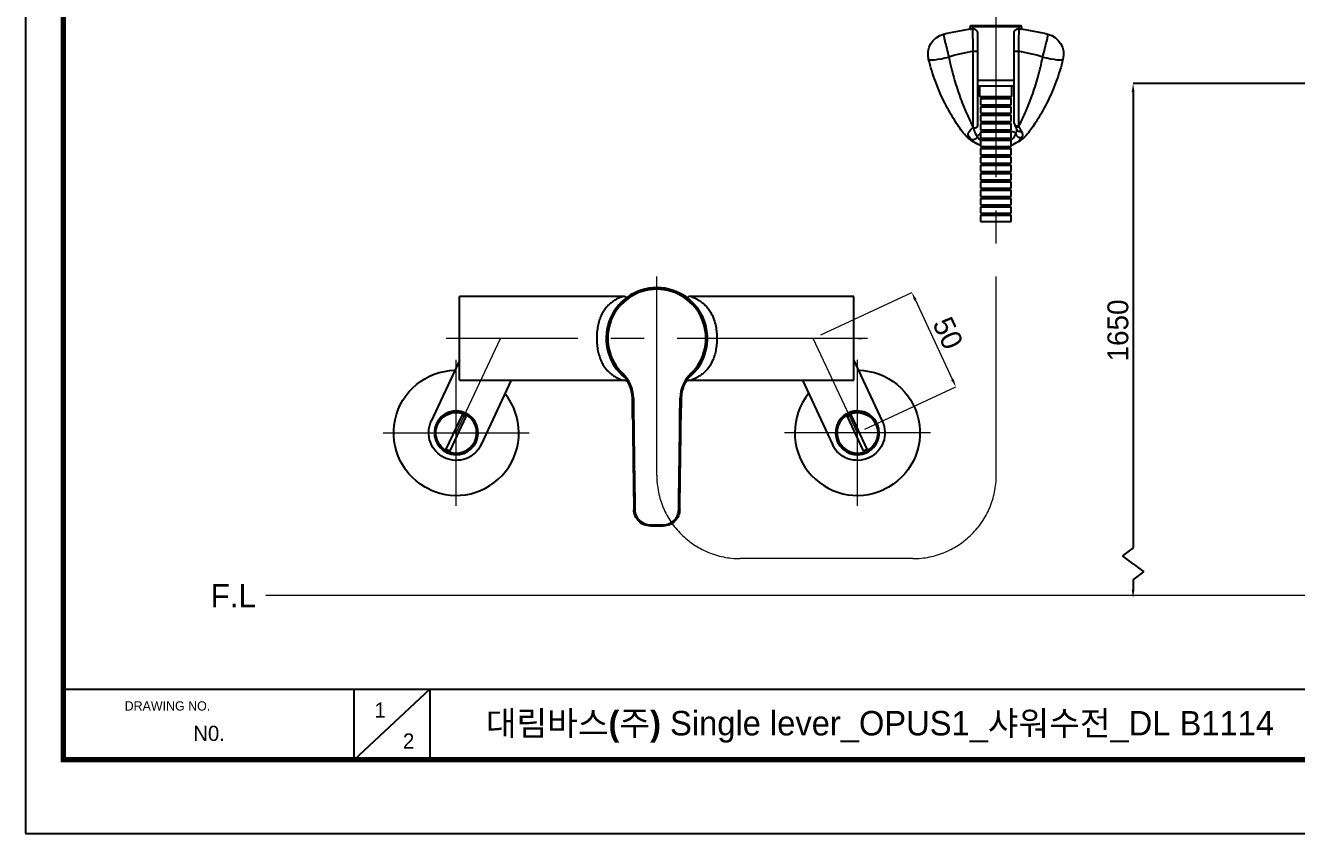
# Model space of a CAD drawing. Extents: x 7920 to 9049, y 0 to 827.
# Drawn here: x 7920 to 8530, y 0 to 388 of the extents above; entities that cross this region are included whole.
import ezdxf

# ---------------------------------------------------------------- set-up
doc = ezdxf.new("R2010")
doc.units = 0
doc.header["$LTSCALE"] = 10
doc.header["$MEASUREMENT"] = 0
doc.header["$PDMODE"] = 3
doc.header["$PDSIZE"] = -10
doc.linetypes.add('CENTER2', pattern=[28.575, 19.05, -3.175, 3.175, -3.175])
doc.layers.get('0').update_dxf_attribs({"linetype": 'CONTINUOUS'})
doc.layers.get('DEFPOINTS').update_dxf_attribs({"linetype": 'CONTINUOUS'})
doc.layers.add('1', color=7, linetype='CONTINUOUS')
doc.layers.add('Cneter', color=1, linetype='CENTER2', lineweight=13)
doc.layers.add('치수선', color=7, linetype='CONTINUOUS', lineweight=20)
doc.styles.add('Daelim Dimension', font='')
doc.styles.get('Daelim Dimension').set_extended_font_data('나눔고딕')
doc.dimstyles.new('DEFAULT', dxfattribs={"dimscale": 2, "dimtxt": 2, "dimasz": 2, "dimexe": 0, "dimexo": 2, "dimgap": 1, "dimtad": 1, "dimdec": 1, "dimzin": 9, "dimdsep": 46, "dimtxsty": 'Daelim Dimension', "dimcen": 0.5, "dimclrd": 5, "dimclre": 5, "dimclrt": 256, "dimadec": 1, "dimazin": 0, "dimtfac": 1, "dimtdec": 1, "dimtix": 1, "dimtmove": 0, "dimatfit": 3, "dimfxl": 1, "dimtolj": 1, "dimtzin": 1, "dimlwd": 9, "dimlwe": 9, "dimarcsym": 0})

# ---------------------------------------------------------------- blocks, each defined once
blk = doc.blocks.new('*D8')
at = {"color": 5, "lineweight": 9, "ltscale": 0.5, "transparency": 16777216}
for p, q in [((8301.65, 239.19), (8345.26, 259.52)), ((8364.7, 217.83), (8346.95, 255.9)), ((8322.78, 193.87), (8366.39, 214.21))]:
    blk.add_line(p, q, dxfattribs=at)
at = {"color": 5, "ltscale": 0.5, "transparency": 16777216}
for points in [[(8347.55, 256.18), (8346.35, 255.61), (8345.26, 259.52)], [(8365.3, 218.11), (8364.1, 217.55), (8366.39, 214.21)]]:
    blk.add_solid(points, dxfattribs=at)
at = {"layer": 'DEFPOINTS', "color": 0, "ltscale": 0.5, "transparency": 16777216}
for p in [(8345.26, 259.52), (8298.03, 237.5), (8319.16, 192.18)]:
    blk.add_point(p, dxfattribs=at)
at = {"color": 7, "ltscale": 0.5, "transparency": 16777216, "insert": (8362.56, 240), "char_height": 10, "attachment_point": 5, "rotation": 295, "style": 'Daelim Dimension'}
blk.add_mtext('\\A1;50', dxfattribs=at)

msp = doc.modelspace()

# ---------------------------------------------------------------- linework, layer by layer
at = {"color": 5, "ltscale": 0.5}
for p, q in [((8664.01, 359.71), (8451.33, 359.71)), ((8451.33, 355.71), (8451.33, 137.05)), ((8451.33, 137.05), (8446.22, 133.21)), ((8451.33, 129.38), (8446.22, 133.21)), ((8451.33, 129.38), (8456.43, 125.54)), ((8451.33, 121.7), (8456.43, 125.54)), ((8451.33, 121.7), (8451.33, 117.03))]:
    msp.add_line(p, q, dxfattribs=at)
at = {"color": 5}
msp.add_line((7938.53, 69.28), (8847.12, 69.28), dxfattribs=at)
at = {"color": 5, "ltscale": 40}
for p, q in [((8077.8, 69.28), (8077.8, 35.27)), ((8077.8, 69.28), (8077.8, 35.27)), ((8114.19, 69.28), (8077.8, 35.27)), ((8114.19, 69.28), (8077.8, 35.27)), ((8114.19, 69.28), (8114.19, 35.27)), ((8114.19, 69.28), (8114.19, 35.27))]:
    msp.add_line(p, q, dxfattribs=at)
at = {"ltscale": 0.5}
msp.add_lwpolyline([(7920.38, 0), (9048.78, 0), (9048.78, 826.8), (7920.38, 826.8)], close=True, dxfattribs=at)
at = {"color": 5, "linetype": 'ByBlock', "lineweight": 200, "const_width": 2.6}
msp.add_lwpolyline([(7938.53, 35.4), (9030.53, 35.4), (9030.53, 807.6), (7938.53, 807.6)], close=True, dxfattribs=at)
at = {"color": 5, "ltscale": 0.5}
for points in [[(8450.66, 355.71), (8451.99, 355.71), (8451.33, 359.71)], [(8450.66, 117.03), (8451.99, 117.03), (8451.33, 113.03)]]:
    msp.add_solid(points, dxfattribs=at)
at = {"layer": '1', "color": 7, "linetype": 'Continuous'}
for p, q in [((8373.52, 387.56), (8373.05, 387.06)), ((8373.05, 387.06), (8373.14, 385.76)), ((8373.05, 387.06), (8385.52, 387.06)), ((8373.52, 387.56), (8385.52, 387.56)), ((8385.52, 387.56), (8397.52, 387.56)), ((8385.52, 387.06), (8397.98, 387.06)), ((8397.98, 387.06), (8397.52, 387.56)), ((8397.89, 385.76), (8397.98, 387.06)), ((8374.72, 338.72), (8374.72, 375.15)), ((8376.72, 375.3), (8376.72, 340.39)), ((8394.32, 340.7), (8394.32, 375.3)), ((8396.32, 375.15), (8396.32, 339.31)), ((8376.71, 361.36), (8385.52, 361.36)), ((8385.52, 361.36), (8394.32, 361.36)), ((8377.77, 358.56), (8377.77, 353.56)), ((8377.77, 353.56), (8385.52, 353.56)), ((8379.52, 353.56), (8379.52, 352.56)), ((8385.52, 353.56), (8393.27, 353.56)), ((8391.52, 352.56), (8391.52, 353.56)), ((8393.27, 353.56), (8393.27, 358.56)), ((8378.22, 352.56), (8378.22, 349.56)), ((8378.22, 352.56), (8385.52, 352.56)), ((8378.22, 349.56), (8385.52, 349.56)), ((8378.22, 348.56), (8378.22, 345.56)), ((8378.22, 348.56), (8385.52, 348.56)), ((8379.52, 349.56), (8379.52, 348.56)), ((8385.52, 352.56), (8392.82, 352.56)), ((8385.52, 349.56), (8392.82, 349.56)), ((8385.52, 348.56), (8392.82, 348.56)), ((8391.52, 348.56), (8391.52, 349.56)), ((8392.82, 349.56), (8392.82, 352.56)), ((8392.82, 345.56), (8392.82, 348.56)), ((8378.22, 345.56), (8385.52, 345.56)), ((8378.22, 344.56), (8378.22, 341.56)), ((8378.22, 344.56), (8385.52, 344.56)), ((8378.22, 341.56), (8385.52, 341.56)), ((8379.52, 345.56), (8379.52, 344.56)), ((8379.52, 341.56), (8379.52, 340.56)), ((8385.52, 345.56), (8392.82, 345.56)), ((8385.52, 344.56), (8392.82, 344.56)), ((8385.52, 341.56), (8392.82, 341.56)), ((8391.52, 344.56), (8391.52, 345.56)), ((8391.52, 340.56), (8391.52, 341.56)), ((8392.82, 341.56), (8392.82, 344.56)), ((8378.22, 340.56), (8378.22, 337.56)), ((8378.22, 340.56), (8385.52, 340.56)), ((8378.22, 337.56), (8385.52, 337.56)), ((8378.22, 336.56), (8378.22, 333.56)), ((8378.22, 336.56), (8385.52, 336.56)), ((8379.52, 337.56), (8379.52, 336.56)), ((8385.52, 340.56), (8392.82, 340.56)), ((8385.52, 337.56), (8392.82, 337.56)), ((8385.52, 336.56), (8392.82, 336.56)), ((8391.52, 336.56), (8391.52, 337.56)), ((8392.82, 337.56), (8392.82, 340.56)), ((8392.82, 333.56), (8392.82, 336.56)), ((8378.22, 333.56), (8385.52, 333.56)), ((8378.22, 332.56), (8378.22, 329.56)), ((8378.22, 332.56), (8385.52, 332.56)), ((8378.22, 329.56), (8385.52, 329.56)), ((8379.52, 333.56), (8379.52, 332.56)), ((8379.52, 329.56), (8379.52, 328.56)), ((8385.52, 333.56), (8392.82, 333.56)), ((8385.52, 332.56), (8392.82, 332.56)), ((8385.52, 329.56), (8392.82, 329.56)), ((8391.52, 332.56), (8391.52, 333.56)), ((8391.52, 328.56), (8391.52, 329.56)), ((8392.82, 329.56), (8392.82, 332.56)), ((8378.22, 328.56), (8378.22, 325.56)), ((8378.22, 328.56), (8385.52, 328.56)), ((8378.22, 325.56), (8385.52, 325.56)), ((8378.22, 324.56), (8378.22, 321.56)), ((8378.22, 324.56), (8385.52, 324.56)), ((8379.52, 325.56), (8379.52, 324.56)), ((8385.52, 328.56), (8392.82, 328.56)), ((8385.52, 325.56), (8392.82, 325.56)), ((8385.52, 324.56), (8392.82, 324.56)), ((8391.52, 324.56), (8391.52, 325.56)), ((8392.82, 325.56), (8392.82, 328.56)), ((8392.82, 321.56), (8392.82, 324.56)), ((8378.22, 321.56), (8385.52, 321.56)), ((8378.22, 320.56), (8378.22, 317.56)), ((8378.22, 320.56), (8385.52, 320.56)), ((8378.22, 317.56), (8385.52, 317.56)), ((8379.52, 321.56), (8379.52, 320.56)), ((8379.52, 317.56), (8379.52, 316.56)), ((8385.52, 321.56), (8392.82, 321.56)), ((8385.52, 320.56), (8392.82, 320.56)), ((8385.52, 317.56), (8392.82, 317.56)), ((8391.52, 320.56), (8391.52, 321.56)), ((8391.52, 316.56), (8391.52, 317.56)), ((8392.82, 317.56), (8392.82, 320.56)), ((8378.22, 316.56), (8378.22, 313.56)), ((8378.22, 316.56), (8385.52, 316.56)), ((8378.22, 313.56), (8385.52, 313.56)), ((8378.22, 312.56), (8378.22, 309.56)), ((8378.22, 312.56), (8385.52, 312.56)), ((8379.52, 313.56), (8379.52, 312.56)), ((8385.52, 316.56), (8392.82, 316.56)), ((8385.52, 313.56), (8392.82, 313.56)), ((8385.52, 312.56), (8392.82, 312.56)), ((8391.52, 312.56), (8391.52, 313.56)), ((8392.82, 313.56), (8392.82, 316.56)), ((8392.82, 309.56), (8392.82, 312.56)), ((8378.22, 309.56), (8385.52, 309.56)), ((8378.22, 308.56), (8378.22, 305.56)), ((8378.22, 308.56), (8385.52, 308.56)), ((8378.22, 305.56), (8385.52, 305.56)), ((8379.52, 309.56), (8379.52, 308.56)), ((8379.52, 305.56), (8379.52, 304.56)), ((8385.52, 309.56), (8392.82, 309.56)), ((8385.52, 308.56), (8392.82, 308.56)), ((8385.52, 305.56), (8392.82, 305.56)), ((8391.52, 308.56), (8391.52, 309.56)), ((8391.52, 304.56), (8391.52, 305.56)), ((8392.82, 305.56), (8392.82, 308.56)), ((8378.22, 304.56), (8378.22, 301.56)), ((8378.22, 304.56), (8385.52, 304.56)), ((8378.22, 301.56), (8385.52, 301.56)), ((8378.22, 300.56), (8378.22, 297.56)), ((8378.22, 300.56), (8385.52, 300.56)), ((8379.52, 301.56), (8379.52, 300.56)), ((8385.52, 304.56), (8392.82, 304.56)), ((8385.52, 301.56), (8392.82, 301.56)), ((8385.52, 300.56), (8392.82, 300.56)), ((8391.52, 300.56), (8391.52, 301.56)), ((8392.82, 301.56), (8392.82, 304.56)), ((8392.82, 297.56), (8392.82, 300.56)), ((8378.22, 297.56), (8385.52, 297.56)), ((8378.22, 296.56), (8378.22, 293.56)), ((8378.22, 296.56), (8385.52, 296.56)), ((8378.22, 293.56), (8385.52, 293.56)), ((8379.52, 297.56), (8379.52, 296.56)), ((8385.52, 297.56), (8392.82, 297.56)), ((8385.52, 296.56), (8392.82, 296.56)), ((8385.52, 293.56), (8392.82, 293.56)), ((8391.52, 296.56), (8391.52, 297.56)), ((8392.82, 293.56), (8392.82, 296.56)), ((8206.43, 257.5), (8128.53, 257.5)), ((8128.53, 217.5), (8128.53, 257.5)), ((8317.53, 257.5), (8239.62, 257.5)), ((8317.53, 217.5), (8317.53, 257.5)), ((8128.53, 226.91), (8114.93, 197.76)), ((8317.53, 226.91), (8331.12, 197.76)), ((8128.53, 217.5), (8206.43, 217.5)), ((8153.27, 217.5), (8138.86, 186.6)), ((8239.62, 217.5), (8317.53, 217.5)), ((8292.79, 217.5), (8307.19, 186.6)), ((8211.43, 199.43), (8211.32, 208.83)), ((8211.82, 208.89), (8211.93, 199.5)), ((8234.12, 199.5), (8234.23, 208.89)), ((8234.73, 208.83), (8234.62, 199.43)), ((8131.12, 201.24), (8131.02, 201.02)), ((8131.12, 201.24), (8131.33, 201.7)), ((8314.93, 201.24), (8314.72, 201.7)), ((8314.93, 201.24), (8315.04, 201.02)), ((8122.14, 184.34), (8129.84, 200.87)), ((8123.95, 183.49), (8131.66, 200.02)), ((8130.76, 200.47), (8131.02, 201.02)), ((8322.11, 183.49), (8314.4, 200.02)), ((8315.29, 200.47), (8315.04, 201.02)), ((8323.92, 184.34), (8316.21, 200.87)), ((8122.67, 183.12), (8122.46, 182.67)), ((8122.67, 183.12), (8122.78, 183.34)), ((8123.03, 183.89), (8122.78, 183.34)), ((8323.02, 183.89), (8323.28, 183.34)), ((8323.38, 183.12), (8323.28, 183.34)), ((8323.38, 183.12), (8323.6, 182.67)), ((8234.41, 182.7), (8234.41, 182.71)), ((8219.94, 148.08), (8226.12, 148.08)), ((8219.94, 147.52), (8219.94, 148.08)), ((8219.94, 147.52), (8226.12, 147.52)), ((8226.12, 147.52), (8226.12, 148.08))]:
    msp.add_line(p, q, dxfattribs=at)
at = {"layer": '1', "color": 7, "linetype": 'Continuous', "extrusion": (0, 0, -1)}
for centre, radius, start, end in [((-8363.02, 373.71), 10, 346.03747, 75.5225), ((-8408.02, 373.71), 10, 104.4775, 193.96253), ((-8126.9, 192.18), 30, 294.99976, 88.89443), ((-8319.16, 192.18), 30, 91.10557, 245.00024), ((-8126.9, 192.18), 9.75, 294.99976, 114.99976), ((-8319.16, 192.18), 9.75, 65.00024, 245.00024), ((-8126.9, 192.18), 13.2, 204.9998, 24.9998), ((-8319.16, 192.18), 13.2, 155.00021, 335.00021)]:
    msp.add_arc(centre, radius, start, end, dxfattribs=at)
at = {"layer": '1', "color": 7, "linetype": 'Continuous'}
for centre, radius, start, end in [((8377.82, 361.56), 3, 248.48507, 270), ((8393.21, 361.56), 3, 270, 291.51493), ((8223.03, 237.5), 24.3, 90, 231.64343), ((8223.03, 237.5), 24, 313.83197, 226.16803), ((8223.03, 237.56), 23.5, 313.83197, 226.16803), ((8223.03, 237.5), 24.3, 309.29636, 90), ((8195.32, 208.64), 16, 0.65659, 46.16803), ((8195.32, 208.7), 16.5, 0.65659, 46.16803), ((8250.73, 208.7), 16.5, 133.83197, 179.34341), ((8250.73, 208.64), 16, 133.83197, 179.34341), ((8126.9, 192.18), 30, 245.00024, 38.89417), ((8319.16, 192.18), 30, 141.10584, 294.99976), ((8126.9, 192.18), 10.5, 65.00024, 245.00024), ((8126.9, 192.18), 10, 65.00024, 245.00024), ((8126.9, 192.18), 10.5, 245.00024, 65.00024), ((8126.9, 192.18), 10, 245.00024, 65.00024), ((8319.16, 192.18), 10.5, 114.99976, 294.99976), ((8319.16, 192.18), 10, 114.99976, 294.99976), ((8319.16, 192.18), 10.5, 294.99976, 114.99976), ((8319.16, 192.18), 10, 294.99976, 114.99976), ((8126.9, 192.18), 9.75, 245.00024, 65.00024), ((8319.16, 192.18), 9.75, 114.99976, 294.99976)]:
    msp.add_arc(centre, radius, start, end, dxfattribs=at)
for centre, major_axis, ratio, start_param, end_param in [((8363.02, 373.71), (2.5, -9.68), 0.032961, 3.141593, 4.839361), ((8408.02, 373.71), (-2.5, -9.68), 0.032961, 1.443824, 3.141593), ((8363.02, 373.71), (9.7, 2.41), 0.126983, 3.141593, 4.680827), ((8374.72, 375.3), (-2, 0), 0.076696, 1.570796, 3.141593), ((8396.32, 375.3), (-2, 0), 0.076696, 0, 1.570796), ((8408.02, 373.71), (-9.7, 2.41), 0.126983, 1.602358, 3.141593), ((8396.46, 340.57), (-1.83, -0.82), 0.760059, 6.274802, 7.5268), ((8206.75, 220.54), (-0.346, -0.361), 0.084744, 4.624346, 6.283185), ((8239.3, 220.54), (0.346, -0.361), 0.084744, 0, 1.658839), ((8211.82, 208.83), (-0.5, -0.006), 0.121883, 4.710992, 6.283185), ((8234.23, 208.83), (-0.5, 0.006), 0.121883, 3.141593, 4.713786), ((8211.93, 199.44), (-0.5, -0.006), 0.121883, 4.710992, 6.283185), ((8218.43, 199.81), (-2.48, 217.08), 0.032245, 1.572189, 1.649334), ((8218.43, 199.87), (-2.48, 217), 0.029952, 1.572189, 1.649334), ((8227.63, 199.87), (2.48, 217), 0.029952, 4.633851, 4.710997), ((8234.12, 199.44), (-0.5, 0.006), 0.121883, 3.141593, 4.713786), ((8227.63, 199.81), (2.48, 217.08), 0.032245, 4.633851, 4.710997), ((8212.14, 182.71), (-0.5, -0.007), 0.12188, 4.71071, 6.283653), ((8233.91, 182.71), (-0.5, 0.007), 0.12188, 3.141798, 4.714068), ((8212.52, 155.33), (-0.5, -0.007), 0.121879, 4.710665, 6.283169), ((8212.52, 155.33), (-0.5, -0.007), 0.121879, 6.283172, 6.48757), ((8233.53, 155.33), (-0.5, 0.007), 0.121879, 3.141362, 4.714113), ((8233.53, 155.33), (-0.5, 0.007), 0.121879, 2.937207, 3.14136)]:
    msp.add_ellipse(centre, major_axis=major_axis, ratio=ratio, start_param=start_param, end_param=end_param, dxfattribs=at)
for points, degree in [([(8360.52, 383.39), (8365.03, 384.55), (8369.58, 385.39), (8374.15, 385.92)], 3), ([(8373.29, 385.81), (8373.1, 385.79), (8372.97, 385.77), (8372.91, 385.77)], 3), ([(8374.15, 385.92), (8373.58, 385.85), (8373.29, 385.82), (8373.28, 385.82)], 3), ([(8373.99, 385.9), (8374.14, 385.91), (8374.31, 385.93), (8374.49, 385.95)], 3), ([(8374.99, 385.9), (8374.59, 385.98), (8374.14, 385.9)], 2), ([(8374.49, 385.9), (8374.37, 385.92), (8374.25, 385.93), (8374.15, 385.92)], 3), ([(8376.71, 384.13), (8376.71, 384.07), (8376.72, 384.02), (8376.72, 383.96)], 3), ([(8394.32, 383.96), (8394.32, 384.02), (8394.32, 384.07), (8394.32, 384.13)], 3), ([(8396.87, 385.9), (8396.43, 385.98), (8396.04, 385.9)], 2), ([(8396.54, 385.95), (8396.72, 385.93), (8396.89, 385.92), (8397.03, 385.9)], 3), ([(8396.88, 385.92), (8396.78, 385.93), (8396.66, 385.92), (8396.54, 385.9)], 3), ([(8396.88, 385.92), (8401.48, 385.39), (8406.03, 384.55), (8410.52, 383.39)], 3), ([(8397.75, 385.82), (8397.74, 385.82), (8397.45, 385.85), (8396.88, 385.92)], 3), ([(8397.87, 385.8), (8397.87, 385.8), (8397.81, 385.81), (8397.7, 385.82)], 3), ([(8374.72, 375.15), (8370.78, 374.55), (8366.84, 373.63), (8363.02, 372.4)], 3), ([(8408.02, 372.4), (8404.18, 373.63), (8400.28, 374.55), (8396.32, 375.15)], 3), ([(8374.28, 338.48), (8374.44, 338.43), (8374.61, 338.39), (8374.77, 338.35)], 3), ([(8376.61, 339.23), (8376.59, 339.11), (8376.56, 339), (8376.53, 338.88)], 3), ([(8376.72, 340.39), (8376.72, 339.98), (8376.67, 339.6), (8376.61, 339.23)], 3), ([(8378.2, 335.62), (8377.59, 335.31), (8377.06, 334.9), (8376.67, 334.36)], 3), ([(8394.42, 340.19), (8394.62, 339.76)], 1), ([(8395.11, 335.6), (8395.45, 336.18), (8395.62, 336.72), (8395.62, 337.27)], 3), ([(8396.32, 339.31), (8396.36, 339.21), (8396.41, 339.1), (8396.46, 338.99)], 3), ([(8396.46, 338.99), (8396.97, 338.16), (8397.42, 337.46), (8397.75, 336.84)], 3), ([(8397.75, 336.84), (8398.51, 335.8), (8398.64, 334.99), (8397.93, 333.93)], 3), ([(8376.62, 334.26), (8377.05, 333.66), (8377.57, 333.06), (8378.25, 332.5)], 3), ([(8379.54, 329.48), (8379.47, 329.5), (8379.41, 329.52), (8379.35, 329.54)], 3), ([(8391.65, 329.53), (8391.59, 329.51), (8391.54, 329.49), (8391.49, 329.48)], 3), ([(8239.65, 257.49), (8239.64, 257.49), (8239.64, 257.49), (8239.64, 257.5)], 3), ([(8239.64, 217.5), (8239.64, 217.5), (8239.64, 217.5), (8239.65, 217.51)], 3), ([(8130.76, 200.47), (8130.66, 200.52), (8130.46, 200.61), (8130.15, 200.74), (8129.95, 200.83), (8129.84, 200.87)], 3), ([(8131.66, 200.02), (8131.56, 200.08), (8131.36, 200.18), (8131.06, 200.33), (8130.86, 200.43), (8130.76, 200.47)], 3), ([(8314.4, 200.02), (8314.49, 200.08), (8314.69, 200.18), (8314.99, 200.33), (8315.19, 200.43), (8315.29, 200.47)], 3), ([(8315.29, 200.47), (8315.39, 200.52), (8315.59, 200.61), (8315.9, 200.74), (8316.11, 200.83), (8316.21, 200.87)], 3), ([(8122.14, 184.34), (8122.23, 184.29), (8122.43, 184.18), (8122.73, 184.03), (8122.93, 183.94), (8123.03, 183.89)], 3), ([(8123.03, 183.89), (8123.13, 183.84), (8123.33, 183.75), (8123.64, 183.62), (8123.84, 183.53), (8123.95, 183.49)], 3), ([(8323.02, 183.89), (8322.92, 183.84), (8322.72, 183.75), (8322.41, 183.62), (8322.21, 183.53), (8322.11, 183.49)], 3), ([(8323.92, 184.34), (8323.82, 184.29), (8323.62, 184.18), (8323.33, 184.03), (8323.13, 183.94), (8323.02, 183.89)], 3), ([(8211.64, 182.71), (8211.83, 169.02), (8212.03, 155.33)], 2), ([(8234.03, 155.33), (8234.22, 169.02), (8234.41, 182.71)], 2)]:
    msp.add_open_spline(points, degree=degree, dxfattribs=at)
for points, knots in [([(8373.29, 385.81), (8373.3, 385.81), (8373.3, 385.81), (8373.33, 385.82), (8373.4, 385.82), (8373.47, 385.83), (8373.52, 385.83), (8373.53, 385.83)], [0, 0, 0, 0, 0.117287, 0.217707, 0.437799, 0.865839, 1, 1, 1, 1]), ([(8374.49, 385.95), (8374.5, 385.95), (8374.5, 385.96), (8374.74, 385.98), (8374.99, 385.96), (8375.43, 385.85), (8375.64, 385.75), (8375.93, 385.56), (8376.03, 385.48), (8376.13, 385.38)], [0, 0, 0, 0, 0.007507, 0.007507, 0.408699, 0.408699, 0.781214, 0.781214, 1, 1, 1, 1]), ([(8374.49, 385.9), (8374.5, 385.91), (8374.5, 385.91), (8374.68, 385.93), (8374.86, 385.93), (8375.25, 385.87), (8375.47, 385.8), (8375.86, 385.6), (8376.03, 385.47), (8376.33, 385.15), (8376.46, 384.96), (8376.63, 384.57), (8376.69, 384.35), (8376.71, 384.13)], [0, 0, 0, 0, 0.004771, 0.004771, 0.168449, 0.168449, 0.381096, 0.381096, 0.589432, 0.589432, 0.794609, 0.794609, 1, 1, 1, 1]), ([(8374.72, 375.15), (8374.65, 377.75), (8374.6, 380.37), (8374.52, 384.33), (8374.5, 385.64), (8374.49, 385.9)], [0, 0, 0, 0, 0.5, 0.5, 1, 1, 1, 1]), ([(8376.72, 383.96), (8376.72, 383.88), (8376.72, 382.87), (8376.72, 379.65), (8376.72, 377.46), (8376.72, 375.3)], [0, 0, 0, 0, 0.5, 0.5, 1, 1, 1, 1]), ([(8394.32, 384.13), (8394.34, 384.35), (8394.4, 384.57), (8394.57, 384.96), (8394.7, 385.15), (8395, 385.47), (8395.17, 385.6), (8395.57, 385.8), (8395.78, 385.87), (8396.17, 385.93), (8396.35, 385.93), (8396.53, 385.91), (8396.53, 385.91), (8396.54, 385.9)], [0, 0, 0, 0, 0.205391, 0.205391, 0.410568, 0.410568, 0.618904, 0.618904, 0.831551, 0.831551, 0.995229, 0.995229, 1, 1, 1, 1]), ([(8394.32, 375.3), (8394.32, 377.46), (8394.32, 379.65), (8394.32, 382.87), (8394.32, 383.88), (8394.32, 383.96)], [0, 0, 0, 0, 0.5, 0.5, 1, 1, 1, 1]), ([(8394.9, 385.38), (8395, 385.48), (8395.1, 385.56), (8395.39, 385.75), (8395.6, 385.85), (8396.04, 385.96), (8396.29, 385.98), (8396.53, 385.96), (8396.53, 385.95), (8396.54, 385.95)], [0, 0, 0, 0, 0.218786, 0.218786, 0.591301, 0.591301, 0.992493, 0.992493, 1, 1, 1, 1]), ([(8396.54, 385.9), (8396.53, 385.64), (8396.51, 384.33), (8396.43, 380.37), (8396.38, 377.75), (8396.32, 375.15)], [0, 0, 0, 0, 0.5, 0.5, 1, 1, 1, 1]), ([(8397.49, 385.83), (8397.53, 385.83), (8397.6, 385.83), (8397.68, 385.82), (8397.72, 385.82), (8397.73, 385.81), (8397.73, 385.81), (8397.73, 385.81)], [0, 0, 0, 0, 0.469812, 0.772051, 0.873112, 0.946142, 1, 1, 1, 1]), ([(8363.02, 372.4), (8363.7, 368.99), (8364.49, 365.72), (8366.25, 359.4), (8367.24, 356.34), (8369.31, 350.61), (8370.39, 347.94), (8372.57, 343), (8373.68, 340.72), (8374.72, 338.72)], [0, 0, 0, 0, 0.25, 0.25, 0.5, 0.5, 0.75, 0.75, 1, 1, 1, 1]), ([(8396.46, 338.99), (8397.49, 340.99), (8398.59, 343.27), (8400.74, 348.18), (8401.8, 350.83), (8403.85, 356.51), (8404.82, 359.55), (8406.56, 365.79), (8407.34, 369.03), (8408.02, 372.4)], [0, 0, 0, 0, 0.25, 0.25, 0.5, 0.5, 0.75, 0.75, 1, 1, 1, 1]), ([(8369.3, 336.85), (8368.02, 338.62), (8366.58, 340.74), (8363.6, 345.6), (8362.08, 348.32), (8359.19, 354.2), (8357.79, 357.42), (8355.31, 364.12), (8354.22, 367.62), (8353.31, 371.29)], [0, 0, 0, 0, 0.25, 0.25, 0.5, 0.5, 0.75, 0.75, 1, 1, 1, 1]), ([(8417.72, 371.29), (8416.81, 367.62), (8415.72, 364.12), (8413.24, 357.42), (8411.84, 354.2), (8408.95, 348.32), (8407.43, 345.6), (8404.45, 340.74), (8403.01, 338.62), (8401.73, 336.85)], [0, 0, 0, 0, 0.25, 0.25, 0.5, 0.5, 0.75, 0.75, 1, 1, 1, 1]), ([(8377.72, 358.57), (8377.72, 358.57), (8377.72, 358.57), (8377.72, 358.57), (8378.56, 358.57), (8381.44, 358.57), (8383.47, 358.57), (8385.52, 358.57)], [0, 0, 0, 0, 0.000824, 0.000824, 0.500412, 0.500412, 1, 1, 1, 1]), ([(8385.52, 358.57), (8387.56, 358.57), (8389.59, 358.57), (8392.47, 358.57), (8393.32, 358.57), (8393.32, 358.57), (8393.32, 358.57), (8393.32, 358.57)], [0, 0, 0, 0, 0.49959, 0.49959, 0.999181, 0.999181, 1, 1, 1, 1]), ([(8378.23, 329.94), (8377.09, 330.39), (8375.86, 330.99), (8372.72, 333.02), (8370.81, 334.76), (8369.3, 336.85)], [0, 0, 0, 0, 0.384067, 0.384067, 1, 1, 1, 1]), ([(8374.03, 332.69), (8372.8, 333.78), (8372.18, 334.75), (8372.38, 336.45), (8373.17, 337.26), (8374.28, 338.48)], [0, 0, 0, 0, 0.5, 0.5, 1, 1, 1, 1]), ([(8374.77, 338.35), (8374.75, 338.46), (8374.74, 338.57), (8374.72, 338.69), (8374.72, 338.7), (8374.72, 338.72)], [0, 0, 0, 0, 0.900036, 0.900036, 1, 1, 1, 1]), ([(8376.53, 338.88), (8376.44, 338.74), (8376.31, 338.62), (8376.01, 338.43), (8375.84, 338.36), (8375.45, 338.29), (8375.24, 338.28), (8374.94, 338.32), (8374.85, 338.33), (8374.77, 338.35)], [0, 0, 0, 0, 0.290833, 0.290833, 0.580688, 0.580688, 0.885685, 0.885685, 1, 1, 1, 1]), ([(8375.11, 337.4), (8375.11, 337.4), (8375.11, 337.41), (8375.12, 337.45), (8375.19, 337.65), (8375.35, 337.95), (8375.51, 338.2), (8375.58, 338.31)], [0, 0, 0, 0, 0.070781, 0.337198, 0.585459, 0.817998, 1, 1, 1, 1]), ([(8375.11, 337.41), (8375.11, 337.33), (8375.12, 337.26), (8375.21, 336.31), (8375.75, 335.36), (8376.67, 334.36)], [0, 0, 0, 0, 0.082026, 0.082026, 1, 1, 1, 1]), ([(8395.11, 335.6), (8394.8, 336.17), (8394.29, 336.4), (8393.04, 336.76), (8392.34, 336.87), (8391.54, 336.95)], [0, 0, 0, 0, 0.533403, 0.533403, 1, 1, 1, 1]), ([(8401.73, 336.85), (8400.22, 334.77), (8398.31, 333.02), (8395.16, 330.99), (8393.94, 330.39), (8392.81, 329.94)], [0, 0, 0, 0, 0.616324, 0.616324, 1, 1, 1, 1]), ([(8392.84, 332.54), (8393.05, 332.72), (8393.25, 332.91), (8394.22, 333.89), (8394.78, 334.73), (8395.13, 335.53)], [0, 0, 0, 0, 0.191134, 0.191134, 1, 1, 1, 1]), ([(8394.32, 340.7), (8394.32, 340.52), (8394.35, 340.35), (8394.5, 340.04), (8394.61, 339.89), (8394.88, 339.64), (8395.05, 339.54), (8395.43, 339.39), (8395.64, 339.34), (8396, 339.3), (8396.15, 339.3), (8396.3, 339.31), (8396.31, 339.31), (8396.32, 339.31)], [0, 0, 0, 0, 0.212222, 0.212222, 0.424374, 0.424374, 0.637608, 0.637608, 0.852942, 0.852942, 0.994498, 0.994498, 1, 1, 1, 1]), ([(8394.62, 339.8), (8394.65, 339.72), (8394.83, 339.31), (8395.09, 338.73), (8395.3, 338.19), (8395.37, 337.99), (8395.38, 337.93)], [0, 0, 0, 0, 0.103224, 0.524644, 0.869823, 1, 1, 1, 1]), ([(8395.13, 335.53), (8395.13, 335.54), (8395.12, 335.56), (8395.12, 335.58), (8395.11, 335.59), (8395.11, 335.6)], [0, 0, 0, 0, 0.53512, 0.53512, 1, 1, 1, 1]), ([(8395.13, 335.53), (8395.17, 335.32), (8395.24, 335.12), (8395.45, 334.74), (8395.59, 334.56), (8395.92, 334.26), (8396.11, 334.13), (8396.51, 333.93), (8396.73, 333.86), (8397.16, 333.8), (8397.38, 333.8), (8397.7, 333.85), (8397.8, 333.88), (8397.91, 333.92), (8397.92, 333.93), (8397.93, 333.93)], [0, 0, 0, 0, 0.179587, 0.179587, 0.359174, 0.359174, 0.538771, 0.538771, 0.718454, 0.718454, 0.898245, 0.898245, 0.990374, 0.990374, 1, 1, 1, 1]), ([(8395.39, 337.94), (8395.44, 337.76), (8395.52, 337.59), (8395.75, 337.29), (8395.9, 337.15), (8396.25, 336.93), (8396.45, 336.84), (8396.87, 336.75), (8397.09, 336.73), (8397.45, 336.77), (8397.58, 336.79), (8397.73, 336.83), (8397.74, 336.84), (8397.75, 336.84)], [0, 0, 0, 0, 0.202242, 0.202242, 0.419427, 0.419427, 0.636714, 0.636714, 0.854125, 0.854125, 0.98775, 0.98775, 1, 1, 1, 1]), ([(8395.45, 337.72), (8395.49, 337.65), (8395.58, 337.47), (8395.62, 337.3), (8395.62, 337.26), (8395.62, 337.25), (8395.62, 337.25)], [0, 0, 0, 0, 0.197918, 0.592862, 0.998647, 1, 1, 1, 1]), ([(8376.62, 334.26), (8376.56, 334.06), (8376.46, 333.86), (8376.22, 333.49), (8376.07, 333.32), (8375.73, 333.03), (8375.54, 332.9), (8375.15, 332.72), (8374.94, 332.66), (8374.53, 332.61), (8374.33, 332.62), (8374.11, 332.67), (8374.08, 332.68), (8374.04, 332.69), (8374.03, 332.69), (8374.03, 332.69)], [0, 0, 0, 0, 0.191438, 0.191438, 0.38287, 0.38287, 0.574422, 0.574422, 0.766339, 0.766339, 0.958624, 0.958624, 0.992339, 0.992339, 1, 1, 1, 1]), ([(8378.2, 330.08), (8377.53, 330.3), (8376.92, 330.58), (8375.39, 331.44), (8374.62, 332.07), (8374.03, 332.69)], [0, 0, 0, 0, 0.358827, 0.358827, 1, 1, 1, 1]), ([(8376.67, 334.36), (8376.66, 334.34), (8376.65, 334.32), (8376.63, 334.29), (8376.63, 334.27), (8376.62, 334.26)], [0, 0, 0, 0, 0.674483, 0.674483, 1, 1, 1, 1]), ([(8397.93, 333.93), (8397.52, 333.15), (8396.72, 332.28), (8394.83, 330.94), (8393.91, 330.42), (8392.82, 330.08)], [0, 0, 0, 0, 0.597437, 0.597437, 1, 1, 1, 1]), ([(8206.41, 257.5), (8206.41, 257.5), (8206.4, 257.5), (8206.36, 257.48), (8206.34, 257.48), (8206.28, 257.45), (8206.25, 257.44), (8206.05, 257.36), (8205.79, 257.26), (8205.29, 257.04), (8205.11, 256.96), (8204.73, 256.78), (8204.53, 256.68), (8203.9, 256.37), (8203.46, 256.12), (8202.53, 255.56), (8202.05, 255.24), (8201.33, 254.7), (8201.09, 254.51), (8200.61, 254.11), (8200.37, 253.9), (8199.66, 253.23), (8199.2, 252.75), (8198.54, 251.95), (8198.32, 251.67), (8197.89, 251.08), (8197.69, 250.77), (8197.08, 249.81), (8196.71, 249.12), (8196.02, 247.64), (8195.72, 246.84), (8195.17, 245.14), (8194.95, 244.25), (8194.67, 242.86), (8194.59, 242.38), (8194.46, 241.42), (8194.4, 240.92), (8194.26, 239.43), (8194.22, 238.42), (8194.23, 236.42), (8194.27, 235.41), (8194.42, 233.92), (8194.48, 233.43), (8194.62, 232.46), (8194.7, 231.99), (8194.98, 230.61), (8195.21, 229.72), (8195.62, 228.46), (8195.77, 228.05), (8196.08, 227.26), (8196.24, 226.88), (8196.76, 225.78), (8197.13, 225.1), (8197.92, 223.85), (8198.34, 223.27), (8199.01, 222.47), (8199.24, 222.22), (8199.7, 221.73), (8199.93, 221.5), (8200.64, 220.84), (8201.12, 220.45), (8202.07, 219.74), (8202.55, 219.42), (8203.48, 218.86), (8203.94, 218.61), (8204.77, 218.19), (8205.16, 218.01), (8205.64, 217.8), (8205.78, 217.74), (8206.04, 217.64), (8206.14, 217.6), (8206.26, 217.55), (8206.29, 217.54), (8206.35, 217.52), (8206.37, 217.51), (8206.4, 217.5), (8206.41, 217.5), (8206.41, 217.5)], [0, 0, 0, 0, 0.01244, 0.01244, 0.02219, 0.02219, 0.031939, 0.031939, 0.070937, 0.070937, 0.090436, 0.090436, 0.109935, 0.109935, 0.148932, 0.148932, 0.18793, 0.18793, 0.207429, 0.207429, 0.226928, 0.226928, 0.265926, 0.265926, 0.285424, 0.285424, 0.304923, 0.304923, 0.343921, 0.343921, 0.382919, 0.382919, 0.421917, 0.421917, 0.441416, 0.441416, 0.460914, 0.460914, 0.499912, 0.499912, 0.53891, 0.53891, 0.558409, 0.558409, 0.577908, 0.577908, 0.616905, 0.616905, 0.636404, 0.636404, 0.655903, 0.655903, 0.694901, 0.694901, 0.733899, 0.733899, 0.753398, 0.753398, 0.772896, 0.772896, 0.811894, 0.811894, 0.850892, 0.850892, 0.88989, 0.88989, 0.928888, 0.928888, 0.948386, 0.948386, 0.967885, 0.967885, 0.977635, 0.977635, 0.987384, 0.987384, 1, 1, 1, 1]), ([(8208.32, 257.11), (8208.31, 257.12), (8208.26, 257.21), (8208.09, 257.39), (8207.53, 257.52), (8206.8, 257.51), (8206.38, 257.49)], [0, 0, 0, 0, 0.061313, 0.39567, 0.708627, 1, 1, 1, 1]), ([(8206.4, 257.49), (8206.4, 257.49), (8206.4, 257.49), (8206.41, 257.49), (8206.41, 257.49), (8206.41, 257.5)], [0, 0, 0, 0, 0.180983, 0.180983, 1, 1, 1, 1]), ([(8239.68, 257.49), (8239.25, 257.51), (8238.52, 257.52), (8237.96, 257.39), (8237.79, 257.21), (8237.74, 257.12), (8237.73, 257.11)], [0, 0, 0, 0, 0.291373, 0.60433, 0.938687, 1, 1, 1, 1]), ([(8239.64, 257.5), (8239.64, 257.5), (8239.66, 257.5), (8239.85, 257.42), (8240.55, 257.14), (8241.72, 256.6), (8242.83, 255.99), (8243.77, 255.4), (8244.73, 254.71), (8245.94, 253.71), (8247.33, 252.24), (8248.61, 250.48), (8249.66, 248.55), (8250.6, 246.19), (8251.31, 243.52), (8251.75, 240.43), (8251.87, 237.42), (8251.73, 234.41), (8251.31, 231.52), (8250.62, 228.86), (8249.39, 225.75), (8247.77, 223.2), (8245.91, 221.25), (8244.71, 220.26), (8243.75, 219.58), (8242.81, 218.99), (8241.69, 218.38), (8240.53, 217.84), (8239.81, 217.55), (8239.65, 217.49), (8239.64, 217.5), (8239.64, 217.5)], [0, 0, 0, 0, 0.00733, 0.02742, 0.061532, 0.097006, 0.133277, 0.151819, 0.170675, 0.209131, 0.248163, 0.288219, 0.329071, 0.362485, 0.413694, 0.457237, 0.501048, 0.54482, 0.588322, 0.630903, 0.672697, 0.752453, 0.791581, 0.829652, 0.848377, 0.866947, 0.903589, 0.938814, 0.972858, 0.997057, 1, 1, 1, 1]), ([(8206.38, 217.51), (8206.65, 217.5), (8207.19, 217.48), (8207.93, 217.38), (8208.42, 217.3), (8208.64, 217.27), (8208.71, 217.26)], [0, 0, 0, 0, 0.24474, 0.50922, 0.820192, 1, 1, 1, 1]), ([(8206.41, 217.5), (8206.41, 217.5), (8206.41, 217.5), (8206.4, 217.51), (8206.4, 217.51), (8206.4, 217.51)], [0, 0, 0, 0, 0.819031, 0.819031, 1, 1, 1, 1]), ([(8208.82, 217.24), (8208.86, 217.24), (8209.03, 217.22), (8209.15, 217.22), (8209.19, 217.26), (8209.19, 217.27)], [0, 0, 0, 0, 0.134808, 0.746911, 1, 1, 1, 1]), ([(8236.86, 217.27), (8236.87, 217.26), (8236.9, 217.22), (8237.07, 217.21), (8237.51, 217.28), (8238.12, 217.38), (8238.87, 217.48), (8239.4, 217.5), (8239.68, 217.51)], [0, 0, 0, 0, 0.102717, 0.351144, 0.556844, 0.724864, 0.867765, 1, 1, 1, 1]), ([(8212.14, 182.77), (8212.2, 178.47), (8212.26, 174.17), (8212.39, 165.05), (8212.46, 160.22), (8212.52, 155.39)], [0, 0, 0, 0, 0.471221, 0.471221, 1, 1, 1, 1]), ([(8233.53, 155.39), (8233.59, 159.7), (8233.65, 164), (8233.78, 173.12), (8233.84, 177.95), (8233.91, 182.77)], [0, 0, 0, 0, 0.471221, 0.471221, 1, 1, 1, 1]), ([(8219.94, 147.52), (8217.86, 147.52), (8215.83, 148.37), (8212.93, 151.24), (8212.06, 153.26), (8212.03, 155.31)], [0, 0, 0, 0, 0.5, 0.5, 1, 1, 1, 1]), ([(8212.52, 155.39), (8212.55, 153.46), (8213.36, 151.58), (8216.08, 148.88), (8217.99, 148.08), (8219.94, 148.08)], [0, 0, 0, 0, 0.5, 0.5, 1, 1, 1, 1]), ([(8226.12, 148.08), (8228.07, 148.08), (8229.97, 148.88), (8232.69, 151.58), (8233.5, 153.46), (8233.53, 155.39)], [0, 0, 0, 0, 0.5, 0.5, 1, 1, 1, 1]), ([(8234.02, 155.31), (8233.99, 153.26), (8233.13, 151.25), (8230.23, 148.38), (8228.19, 147.52), (8226.12, 147.52)], [0, 0, 0, 0, 0.5, 0.5, 1, 1, 1, 1])]:
    msp.add_open_spline(points, degree=3, knots=knots, dxfattribs=at)
for points in [[(8208.87, 257.25), (8208.62, 257.07), (8208.35, 256.92)], [(8237.18, 257.25), (8237.43, 257.07), (8237.7, 256.92)]]:
    msp.add_rational_spline(points, [1, 0.992367538208, 0.986618863596], degree=2, dxfattribs=at)
at = {"layer": 'Cneter', "lineweight": 5, "ltscale": 0.5}
for p, q in [((8385.74, 171.85), (8385.74, 511.78)), ((8126.9, 192.18), (8148.03, 237.5)), ((8319.16, 192.18), (8298.03, 237.5)), ((8126.9, 157.18), (8126.9, 227.18)), ((8319.16, 157.18), (8319.16, 227.18)), ((8091.9, 192.18), (8161.9, 192.18)), ((8354.16, 192.18), (8284.16, 192.18)), ((8345.74, 131.85), (8263, 131.85))]:
    msp.add_line(p, q, dxfattribs=at)
for centre, start, end in [((8263, 171.85), 180, 270), ((8345.74, 171.85), 270, 0)]:
    msp.add_arc(centre, 40, start, end, dxfattribs=at)
for points, knots in [([(8223, 171.85), (8223, 269.15), (8223, 275.5)], [0.2623061, 0.2623061, 0.9003273, 1, 1]), ([(8324.03, 237.5), (8319.03, 237.5), (8122.03, 237.5)], [0, 0, 0.024752, 1, 1])]:
    msp.add_open_spline(points, degree=1, knots=knots, dxfattribs=at)
at = {"layer": '치수선'}
msp.add_line((8719.76, 114.1), (8035.69, 114.1), dxfattribs=at)

# ---------------------------------------------------------------- texts
at = {"color": 5, "ltscale": 40, "style": 'Daelim Dimension'}
msp.add_text('DRAWING NO.', height=4.453, dxfattribs=at).set_placement((7967.95, 58.99))
at = {"color": 7, "ltscale": 0.5, "insert": (8444.1, 241.28), "char_height": 10, "attachment_point": 5, "rotation": 90, "style": 'Daelim Dimension'}
msp.add_mtext('\\A1;1650', dxfattribs=at)
at = {"attachment_point": 1, "style": 'Daelim Dimension'}
for s, insert, char_height, width in [('1', (8087.7, 62.9), 7.29, 10.17), ('N0. ', (8000.83, 51.71), 7.287, 45.7148), ('2', (8101.37, 48.05), 7.29, 10.17)]:
    msp.add_mtext(s, dxfattribs=dict(at, insert=insert, char_height=char_height, width=width))
at = {"color": 2, "insert": (8141.11, 58.8), "char_height": 11.7115, "width": 518.4179, "attachment_point": 1, "style": 'Daelim Dimension'}
msp.add_mtext('{\\fPretendard Variable SemiBold|b0|i0|c129|p2;대림바스(주)} Single lever_OPUS1_샤워수전_DL B1114', dxfattribs=at)
at = {"layer": '치수선', "insert": (8030.88, 119.71), "char_height": 11.25, "attachment_point": 3, "style": 'Daelim Dimension'}
msp.add_mtext_dynamic_manual_height_columns('F.L', width=17.4109, gutter_width=12.5, heights=[0], dxfattribs=at)

# ---------------------------------------------------------------- dimensions: what is measured, and where the dimension line sits
at = {"color": 5, "ltscale": 0.5}
dim = msp.add_aligned_dim(p1=(8319.16, 192.18), p2=(8298.03, 237.5), distance=-52.12, dimstyle='DEFAULT', override={"dimtxt": 5, "dimclrd": 5, "dimclre": 5, "dimclrt": 7}, dxfattribs=at)
dim.commit()
dim.dimension.update_dxf_attribs({"geometry": '*D8', "text_midpoint": (8362.56, 240)})

doc.saveas('drawing.dxf')
